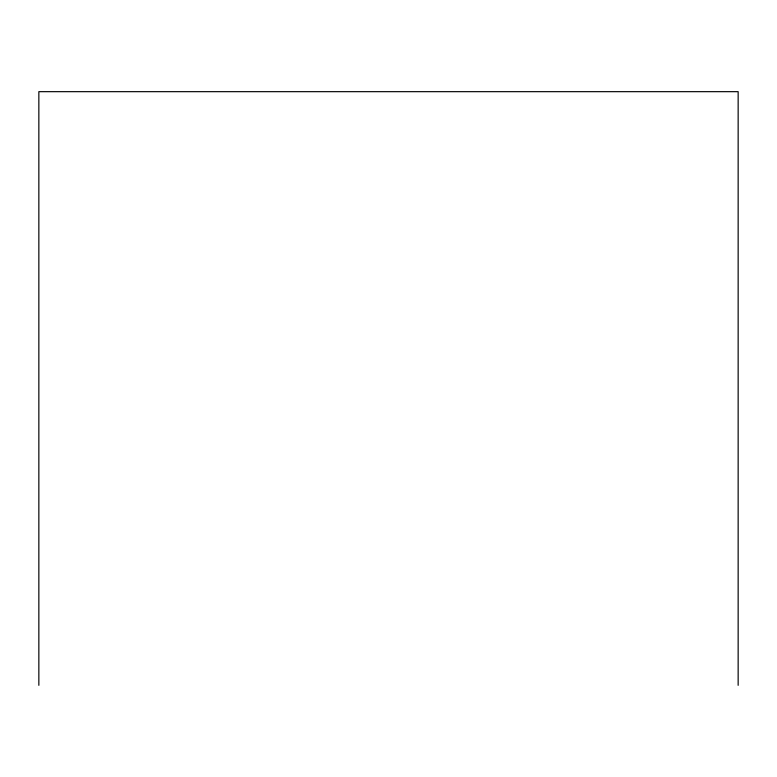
<?xml version="1.0" encoding="UTF-8"?>
<svg xmlns="http://www.w3.org/2000/svg" width="777" height="777" viewBox="0 0 777 777"><rect width="100%" height="100%" fill="white"/><g stroke="black" fill="none" stroke-linecap="round" stroke-linejoin="round"><path stroke-width="1.17" d="M738.15 685.333L738.15 91.667L38.85 91.667L38.85 685.333"/></g></svg>
